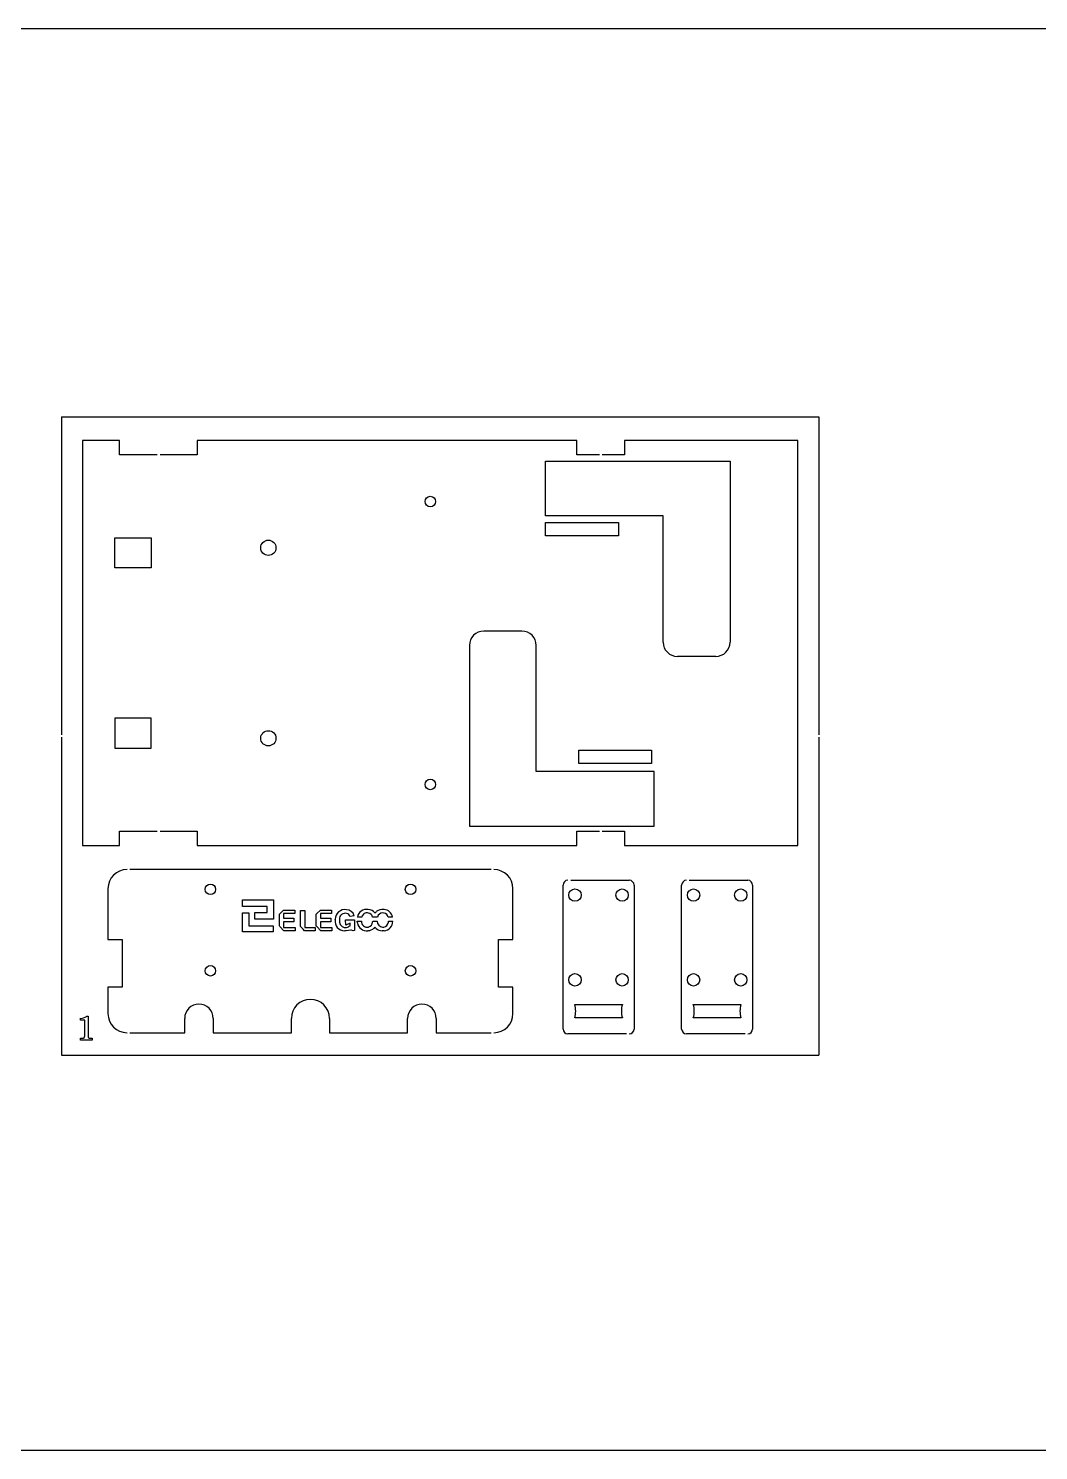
# Model space of a CAD drawing. Extents: x 4372 to 5754, y -1610 to -1311.
# Drawn here: x 4639.1 to 4851.1, y -1609.6 to -1311 of the extents above; entities that cross this region are included whole.
import ezdxf

# ---------------------------------------------------------------- set-up
doc = ezdxf.new("R2010")
doc.units = 0
doc.header["$MEASUREMENT"] = 0
doc.layers.get('0').update_dxf_attribs({"linetype": 'ByLayer'})
doc.layers.add('第四次打样', color=7, linetype='CONTINUOUS')

msp = doc.modelspace()

# ---------------------------------------------------------------- linework, layer by layer
at = {"color": 5}
for p, q in [((4645.99, -1392.55), (4804.99, -1392.55)), ((4645.99, -1392.55), (4645.99, -1459.3)), ((4804.99, -1392.55), (4804.99, -1459.3)), ((4645.99, -1459.8), (4645.99, -1526.55)), ((4804.99, -1459.8), (4804.99, -1526.55)), ((4645.99, -1526.55), (4804.99, -1526.55))]:
    msp.add_line(p, q, dxfattribs=at)
msp.add_lwpolyline([(4372.08, -1311.03), (5754.14, -1311.03), (5754.14, -1609.58), (4372.08, -1609.58)], close=True)
at = {"layer": '第四次打样'}
for p, q in [((4658.22, -1397.55), (4650.43, -1397.55)), ((4650.43, -1397.55), (4650.43, -1400.55)), ((4658.22, -1400.55), (4658.22, -1397.55)), ((4677.28, -1397.55), (4674.52, -1397.55)), ((4674.52, -1397.55), (4674.52, -1400.55)), ((4680.68, -1397.55), (4677.28, -1397.55)), ((4688.68, -1397.55), (4680.68, -1397.55)), ((4721.68, -1397.55), (4688.68, -1397.55)), ((4754.18, -1397.55), (4721.68, -1397.55)), ((4754.18, -1400.55), (4754.18, -1397.55)), ((4800.54, -1397.55), (4764.18, -1397.55)), ((4764.18, -1397.55), (4764.18, -1400.55)), ((4800.54, -1482.55), (4800.54, -1397.55)), ((4650.43, -1400.55), (4650.43, -1479.55)), ((4666.12, -1400.55), (4658.22, -1400.55)), ((4674.52, -1400.55), (4666.72, -1400.55)), ((4758.93, -1400.55), (4754.18, -1400.55)), ((4764.18, -1400.55), (4759.53, -1400.55)), ((4657.23, -1417.98), (4664.83, -1417.98)), ((4657.23, -1424.28), (4657.23, -1417.98)), ((4664.83, -1417.98), (4664.83, -1424.28)), ((4664.83, -1424.28), (4657.23, -1424.28)), ((4664.83, -1455.82), (4657.23, -1455.82)), ((4657.23, -1455.82), (4657.23, -1462.12)), ((4664.83, -1462.12), (4664.83, -1455.82)), ((4657.23, -1462.12), (4664.83, -1462.12)), ((4650.43, -1479.55), (4650.43, -1482.55)), ((4658.22, -1482.55), (4658.22, -1479.55)), ((4658.22, -1479.55), (4666.12, -1479.55)), ((4666.72, -1479.55), (4674.52, -1479.55)), ((4674.52, -1479.55), (4674.52, -1482.55)), ((4754.18, -1482.55), (4754.18, -1479.55)), ((4754.18, -1479.55), (4758.93, -1479.55)), ((4759.53, -1479.55), (4764.18, -1479.55)), ((4764.18, -1479.55), (4764.18, -1482.55)), ((4650.43, -1482.55), (4658.22, -1482.55)), ((4674.52, -1482.55), (4677.28, -1482.55)), ((4677.28, -1482.55), (4680.68, -1482.55)), ((4680.68, -1482.55), (4688.68, -1482.55)), ((4688.68, -1482.55), (4721.68, -1482.55)), ((4721.68, -1482.55), (4754.18, -1482.55)), ((4764.18, -1482.55), (4800.54, -1482.55)), ((4736.17, -1487.61), (4660.37, -1487.61)), ((4655.77, -1491.61), (4655.77, -1502.31)), ((4740.77, -1502.31), (4740.77, -1491.61)), ((4751.29, -1491.86, 1.5), (4751.29, -1490.86, 1.5)), ((4751.29, -1516.36, 1.5), (4751.29, -1491.86, 1.5)), ((4752.89, -1489.86, 1.5), (4765.19, -1489.86, 1.5)), ((4766.19, -1490.86, 1.5), (4766.19, -1491.86, 1.5)), ((4766.19, -1491.86, 1.5), (4766.19, -1516.36, 1.5)), ((4776.18, -1491.86, 1.5), (4776.18, -1490.86, 1.5)), ((4776.18, -1516.36, 1.5), (4776.18, -1491.86, 1.5)), ((4777.78, -1489.86, 1.5), (4790.08, -1489.86, 1.5)), ((4791.08, -1490.86, 1.5), (4791.08, -1491.86, 1.5)), ((4791.08, -1491.86, 1.5), (4791.08, -1516.36, 1.5)), ((4655.77, -1502.31), (4658.77, -1502.31)), ((4658.77, -1502.31), (4658.77, -1512.31)), ((4737.77, -1512.31), (4737.77, -1502.31)), ((4737.77, -1502.31), (4740.77, -1502.31)), ((4658.77, -1512.31), (4655.77, -1512.31)), ((4655.77, -1512.31), (4655.77, -1517.86)), ((4740.77, -1512.31), (4737.77, -1512.31)), ((4740.77, -1517.86), (4740.77, -1512.31)), ((4751.29, -1521.11, 1.5), (4751.29, -1516.36, 1.5)), ((4766.19, -1516.36, 1.5), (4766.19, -1521.11, 1.5)), ((4776.18, -1521.11, 1.5), (4776.18, -1516.36, 1.5)), ((4791.08, -1516.36, 1.5), (4791.08, -1521.11, 1.5)), ((4671.87, -1521.86), (4671.87, -1518.86)), ((4677.87, -1518.86), (4677.87, -1521.86)), ((4694.27, -1521.86), (4694.27, -1518.86)), ((4702.27, -1518.86), (4702.27, -1521.86)), ((4718.67, -1521.86), (4718.67, -1518.86)), ((4724.67, -1518.86), (4724.67, -1521.86)), ((4660.37, -1521.86), (4671.87, -1521.86)), ((4677.87, -1521.86), (4694.27, -1521.86)), ((4702.27, -1521.86), (4718.67, -1521.86)), ((4724.67, -1521.86), (4736.17, -1521.86)), ((4764.59, -1522.11, 1.5), (4752.29, -1522.11, 1.5)), ((4789.48, -1522.11, 1.5), (4777.18, -1522.11, 1.5))]:
    msp.add_line(p, q, dxfattribs=at)
at = {"layer": '第四次打样', "color": 1}
for p, q in [((4747.59, -1413.37), (4747.59, -1401.88)), ((4747.59, -1401.88), (4786.33, -1401.88)), ((4786.33, -1401.88), (4786.33, -1439.87)), ((4772.3, -1413.37), (4747.59, -1413.37)), ((4772.3, -1439.87), (4772.3, -1413.37)), ((4742.66, -1437.54), (4734.64, -1437.54)), ((4731.64, -1440.54), (4731.64, -1478.53)), ((4745.66, -1467.05), (4745.66, -1440.54)), ((4783.33, -1442.87), (4775.3, -1442.87)), ((4770.38, -1467.05), (4745.66, -1467.05)), ((4770.38, -1478.53), (4770.38, -1467.05)), ((4731.64, -1478.53), (4770.38, -1478.53)), ((4650, -1519.26), (4650, -1518.84)), ((4650.88, -1519.26), (4650, -1519.26)), ((4650.88, -1522.51), (4650.88, -1519.26)), ((4651.25, -1518.42), (4651.63, -1518.42)), ((4651.63, -1518.42), (4651.63, -1522.51)), ((4650, -1523.41), (4650, -1522.98)), ((4650, -1522.98), (4650.44, -1522.98)), ((4652.45, -1523.41), (4650, -1523.41)), ((4652.01, -1522.98), (4652.45, -1522.98)), ((4652.45, -1522.98), (4652.45, -1523.41))]:
    msp.add_line(p, q, dxfattribs=at)
at = {"layer": '第四次打样', "color": 3}
for p, q in [((4747.63, -1417.55), (4747.63, -1414.75)), ((4747.63, -1414.75), (4762.93, -1414.75)), ((4762.93, -1414.75), (4762.93, -1417.55)), ((4762.93, -1417.55), (4747.63, -1417.55)), ((4754.58, -1465.35), (4754.58, -1462.55)), ((4754.58, -1462.55), (4769.88, -1462.55)), ((4769.88, -1462.55), (4769.88, -1465.35)), ((4769.88, -1465.35), (4754.58, -1465.35)), ((4753.74, -1515.96, 1.5), (4763.74, -1515.96, 1.5)), ((4778.63, -1515.96, 1.5), (4788.63, -1515.96, 1.5)), ((4763.74, -1518.76, 1.5), (4753.74, -1518.76, 1.5)), ((4788.63, -1518.76, 1.5), (4778.63, -1518.76, 1.5))]:
    msp.add_line(p, q, dxfattribs=at)
at = {"layer": '第四次打样', "color": 2}
for p, q in [((4684.03, -1495.34), (4684.03, -1493.97)), ((4684.03, -1493.97), (4684.55, -1493.97)), ((4684.55, -1495.34), (4684.03, -1495.34)), ((4684.55, -1493.97), (4690.49, -1493.97)), ((4686.29, -1495.33), (4684.55, -1495.34)), ((4689.17, -1495.33), (4686.29, -1495.33)), ((4689.17, -1495.85), (4689.17, -1495.33)), ((4690.49, -1493.97), (4690.49, -1494.63)), ((4690.49, -1494.63), (4690.49, -1495.85)), ((4684.04, -1500.67), (4684.04, -1496.67)), ((4684.04, -1496.67), (4684.56, -1496.67)), ((4684.56, -1496.67), (4685.36, -1496.67)), ((4685.36, -1496.67), (4685.32, -1499.45)), ((4686.58, -1497.06), (4686.58, -1496.64)), ((4686.58, -1496.64), (4687.1, -1496.64)), ((4686.58, -1498.02), (4686.58, -1497.06)), ((4687.1, -1498.02), (4686.58, -1498.02)), ((4687.1, -1496.64), (4689.17, -1496.64)), ((4687.48, -1498.02), (4687.1, -1498.02)), ((4688.59, -1498.02), (4687.48, -1498.02)), ((4690.49, -1498.02), (4688.59, -1498.02)), ((4689.17, -1496.64), (4689.17, -1495.85)), ((4690.49, -1495.85), (4690.49, -1497.03)), ((4690.49, -1497.03), (4690.49, -1498.02)), ((4691.74, -1499.45), (4691.75, -1498.28)), ((4691.75, -1496.97), (4691.81, -1496.91)), ((4691.75, -1497.03), (4691.75, -1496.97)), ((4691.75, -1498.02), (4691.75, -1497.03)), ((4691.75, -1498.28), (4691.75, -1498.02)), ((4691.81, -1496.91), (4691.89, -1496.84)), ((4691.89, -1496.84), (4692.63, -1496.13)), ((4693, -1496.85), (4692.62, -1496.85)), ((4692.62, -1496.85), (4692.62, -1497.83)), ((4692.62, -1497.83), (4693, -1497.83)), ((4693.14, -1498.55), (4692.62, -1498.55)), ((4692.62, -1498.55), (4692.62, -1499.57)), ((4692.63, -1496.13), (4693, -1496.13)), ((4693, -1496.13), (4693.15, -1496.13)), ((4693.14, -1496.85), (4693, -1496.85)), ((4693, -1497.83), (4693.14, -1497.83)), ((4693.85, -1496.85), (4693.14, -1496.85)), ((4693.14, -1497.83), (4693.34, -1497.83)), ((4693.34, -1498.55), (4693.14, -1498.55)), ((4693.15, -1496.13), (4694.96, -1496.13)), ((4693.34, -1497.83), (4694.12, -1497.83)), ((4694.78, -1498.55), (4693.34, -1498.55)), ((4694.96, -1496.85), (4693.85, -1496.85)), ((4694.12, -1497.83), (4694.78, -1497.83)), ((4694.78, -1497.83), (4694.78, -1498.1)), ((4694.78, -1498.1), (4694.78, -1498.55)), ((4694.96, -1496.13), (4694.96, -1496.58)), ((4694.96, -1496.58), (4694.96, -1496.85)), ((4696.21, -1496.58), (4696.21, -1496.17)), ((4696.21, -1496.17), (4696.73, -1496.17)), ((4696.21, -1497.22), (4696.21, -1496.58)), ((4696.21, -1498.04), (4696.21, -1497.22)), ((4696.21, -1498.1), (4696.21, -1498.04)), ((4696.21, -1498.14), (4696.21, -1498.1)), ((4696.21, -1498.76), (4696.21, -1498.14)), ((4696.73, -1496.17), (4697.08, -1496.17)), ((4697.08, -1496.17), (4697.07, -1499.76)), ((4699.49, -1499.46), (4699.5, -1498.29)), ((4699.5, -1496.97), (4699.56, -1496.91)), ((4699.5, -1497.04), (4699.5, -1496.97)), ((4699.5, -1498.03), (4699.5, -1497.04)), ((4699.5, -1498.29), (4699.5, -1498.03)), ((4699.56, -1496.91), (4699.64, -1496.84)), ((4699.64, -1496.84), (4700.38, -1496.13)), ((4700.75, -1496.85), (4700.37, -1496.85)), ((4700.37, -1496.85), (4700.37, -1497.83)), ((4700.37, -1497.83), (4700.75, -1497.83)), ((4700.89, -1498.55), (4700.37, -1498.55)), ((4700.37, -1498.55), (4700.37, -1499.57)), ((4700.38, -1496.13), (4700.75, -1496.13)), ((4700.75, -1496.13), (4700.9, -1496.13)), ((4700.89, -1496.85), (4700.75, -1496.85)), ((4700.75, -1497.83), (4700.89, -1497.83)), ((4701.6, -1496.85), (4700.89, -1496.85)), ((4700.89, -1497.83), (4701.09, -1497.83)), ((4701.09, -1498.55), (4700.89, -1498.55)), ((4700.9, -1496.13), (4702.71, -1496.13)), ((4701.09, -1497.83), (4701.87, -1497.83)), ((4702.53, -1498.55), (4701.09, -1498.55)), ((4702.71, -1496.85), (4701.6, -1496.85)), ((4701.87, -1497.83), (4702.53, -1497.83)), ((4702.53, -1497.83), (4702.53, -1498.11)), ((4702.53, -1498.11), (4702.53, -1498.55)), ((4702.71, -1496.13), (4702.71, -1496.58)), ((4702.71, -1496.58), (4702.71, -1496.85)), ((4703.45, -1498.12), (4703.46, -1498.01)), ((4704.35, -1498.02), (4704.34, -1498.12)), ((4705.71, -1499.28), (4705.61, -1498.13)), ((4705.61, -1498.13), (4706.13, -1498.13)), ((4706.13, -1498.13), (4707.49, -1498.13)), ((4706.57, -1497.48), (4706.56, -1497.45)), ((4707.05, -1497.38), (4706.57, -1497.48)), ((4707.41, -1497.31), (4707.05, -1497.38)), ((4707.43, -1497.31), (4707.41, -1497.31)), ((4707.49, -1498.38), (4707.48, -1500.38)), ((4707.49, -1498.13), (4707.49, -1498.38)), ((4708.12, -1498.81), (4708.08, -1498.46)), ((4708.08, -1498.46), (4708.6, -1498.46)), ((4708.24, -1497.58), (4708.12, -1497.58)), ((4708.64, -1497.58), (4708.24, -1497.58)), ((4708.6, -1498.46), (4708.97, -1498.46)), ((4709.05, -1497.58), (4708.64, -1497.58)), ((4711.81, -1497.58), (4711.29, -1497.58)), ((4711.32, -1498.68), (4711.35, -1498.46)), ((4711.35, -1498.46), (4711.87, -1498.46)), ((4711.81, -1496.72), (4712.08, -1496.45)), ((4712.08, -1497.58), (4711.81, -1497.58)), ((4711.87, -1498.46), (4712.27, -1498.46)), ((4712.34, -1497.58), (4712.08, -1497.58)), ((4712.51, -1497.19), (4712.34, -1497.58)), ((4714.71, -1497.58), (4714.58, -1497.58)), ((4714.62, -1498.68), (4714.65, -1498.46)), ((4714.65, -1498.46), (4715.18, -1498.46)), ((4715.1, -1497.58), (4714.71, -1497.58)), ((4715.5, -1497.58), (4715.1, -1497.58)), ((4715.18, -1498.46), (4715.54, -1498.46)), ((4684.56, -1500.67), (4684.04, -1500.67)), ((4686.3, -1500.67), (4684.56, -1500.67)), ((4685.32, -1499.45), (4685.84, -1499.45)), ((4685.84, -1499.45), (4686.3, -1499.45)), ((4686.3, -1499.45), (4687.46, -1499.45)), ((4690.47, -1500.67), (4686.3, -1500.67)), ((4687.46, -1499.45), (4690.47, -1499.45)), ((4690.47, -1499.45), (4690.47, -1499.57)), ((4690.47, -1499.57), (4690.47, -1500.67)), ((4691.86, -1499.57), (4691.74, -1499.45)), ((4691.87, -1499.58), (4691.86, -1499.57)), ((4692.69, -1500.45), (4691.87, -1499.58)), ((4692.62, -1499.57), (4692.62, -1499.65)), ((4692.62, -1499.65), (4692.62, -1499.76)), ((4692.62, -1499.76), (4692.98, -1499.76)), ((4692.98, -1500.45), (4692.69, -1500.45)), ((4692.98, -1499.76), (4693.14, -1499.76)), ((4693.21, -1500.45), (4692.98, -1500.45)), ((4693.14, -1499.76), (4693.51, -1499.76)), ((4694.17, -1500.45), (4693.21, -1500.45)), ((4693.51, -1499.76), (4694.12, -1499.76)), ((4694.12, -1499.76), (4695.03, -1499.76)), ((4695.03, -1500.45), (4694.17, -1500.45)), ((4695.03, -1499.76), (4695.03, -1499.85)), ((4695.03, -1499.85), (4695.03, -1500.45)), ((4696.2, -1499.53), (4696.21, -1498.76)), ((4696.49, -1499.85), (4696.2, -1499.53)), ((4696.73, -1500.11), (4696.49, -1499.85)), ((4697.04, -1500.45), (4696.73, -1500.11)), ((4697.56, -1500.45), (4697.04, -1500.45)), ((4697.07, -1499.76), (4697.5, -1499.76)), ((4697.5, -1499.76), (4697.59, -1499.76)), ((4698.13, -1500.45), (4697.56, -1500.45)), ((4697.59, -1499.76), (4698.18, -1499.76)), ((4699.24, -1500.45), (4698.13, -1500.45)), ((4698.18, -1499.76), (4699.24, -1499.76)), ((4699.24, -1499.76), (4699.24, -1499.85)), ((4699.24, -1499.85), (4699.24, -1500.45)), ((4699.61, -1499.57), (4699.49, -1499.46)), ((4699.62, -1499.58), (4699.61, -1499.57)), ((4700.44, -1500.45), (4699.62, -1499.58)), ((4700.37, -1499.57), (4700.37, -1499.66)), ((4700.37, -1499.66), (4700.37, -1499.76)), ((4700.37, -1499.76), (4700.72, -1499.76)), ((4700.72, -1500.45), (4700.44, -1500.45)), ((4700.72, -1499.76), (4700.89, -1499.76)), ((4700.96, -1500.45), (4700.72, -1500.45)), ((4700.89, -1499.76), (4701.26, -1499.76)), ((4701.91, -1500.45), (4700.96, -1500.45)), ((4701.26, -1499.76), (4701.87, -1499.76)), ((4701.87, -1499.76), (4702.78, -1499.76)), ((4702.78, -1500.45), (4701.91, -1500.45)), ((4702.78, -1499.76), (4702.78, -1499.85)), ((4702.78, -1499.85), (4702.78, -1500.45)), ((4705.38, -1499.77), (4705.82, -1499.75)), ((4705.76, -1500.44), (4705.46, -1500.45)), ((4705.95, -1499.16), (4705.71, -1499.28)), ((4706.72, -1500.31), (4705.76, -1500.44)), ((4706.21, -1499.04), (4705.95, -1499.16)), ((4706.6, -1498.85), (4706.21, -1499.04)), ((4706.61, -1499.1), (4706.6, -1498.85)), ((4706.61, -1499.11), (4706.61, -1499.1)), ((4706.61, -1499.41), (4706.61, -1499.11)), ((4706.86, -1500.35), (4706.72, -1500.31)), ((4706.9, -1500.36), (4706.86, -1500.35)), ((4707.24, -1500.45), (4706.9, -1500.36)), ((4707.48, -1500.39), (4707.24, -1500.45)), ((4707.48, -1500.38), (4707.48, -1500.39)), ((4710.41, -1500.44), (4710.33, -1500.44)), ((4710.44, -1499.68), (4710.54, -1499.66)), ((4711.81, -1499.7), (4711.6, -1499.95)), ((4712.07, -1499.99), (4711.81, -1499.7)), ((4713.74, -1500.44), (4713.32, -1500.45)), ((4713.39, -1499.72), (4713.7, -1499.69))]:
    msp.add_line(p, q, dxfattribs=at)
at = {"layer": '第四次打样', "color": 6}
for centre, radius in [((4723.43, -1410.35), 1.1), ((4689.43, -1420.05), 1.6), ((4689.43, -1460.05), 1.6), ((4723.43, -1469.75), 1.1), ((4677.27, -1491.76), 1.1), ((4719.27, -1491.76), 1.1), ((4753.79, -1492.96, 1.5), 1.3), ((4763.69, -1492.96, 1.5), 1.3), ((4778.68, -1492.96, 1.5), 1.3), ((4788.58, -1492.96, 1.5), 1.3), ((4677.27, -1508.86), 1.1), ((4719.27, -1508.86), 1.1), ((4753.79, -1510.76, 1.5), 1.3), ((4763.69, -1510.76, 1.5), 1.3), ((4778.68, -1510.76, 1.5), 1.3), ((4788.58, -1510.76, 1.5), 1.3)]:
    msp.add_circle(centre, radius, dxfattribs=at)
at = {"layer": '第四次打样', "color": 1}
for centre, radius, start, end in [((4734.64, -1440.54), 3, 90, 180), ((4742.66, -1440.54), 3, 0, 90), ((4775.3, -1439.87), 3, 180, 270), ((4783.33, -1439.87), 3, 270, 360), ((4649.7, -1515.9), 2.96, 275.7454, 301.4982), ((4650.31, -1522.59), 0.573, 327.0177, 8.0496), ((4652.37, -1522.61), 0.746, 172.7819, 204.6836), ((4650.5, -1522.43), 0.56, 263.5, 301.3335), ((4651.94, -1522.48), 0.509, 239.6554, 277.7759)]:
    msp.add_arc(centre, radius, start, end, dxfattribs=at)
at = {"layer": '第四次打样'}
for centre, radius, start, end in [((4659.77, -1491.61), 4, 90, 180), ((4736.77, -1491.61), 4, 0, 90), ((4752.29, -1490.86, 1.5), 1, 90, 180), ((4765.19, -1490.86, 1.5), 1, 0, 90), ((4777.18, -1490.86, 1.5), 1, 90, 180), ((4790.08, -1490.86, 1.5), 1, 0, 90), ((4674.87, -1518.86), 3, 0, 180), ((4698.27, -1518.86), 4, 0, 180), ((4721.67, -1518.86), 3, 0, 180), ((4659.77, -1517.86), 4, 180, 270), ((4736.77, -1517.86), 4, 270, 360), ((4752.29, -1521.11, 1.5), 1, 180, 270), ((4765.19, -1521.11, 1.5), 1, 270, 0), ((4777.18, -1521.11, 1.5), 1, 180, 270), ((4790.08, -1521.11, 1.5), 1, 270, 0)]:
    msp.add_arc(centre, radius, start, end, dxfattribs=at)
at = {"layer": '第四次打样', "color": 2}
for centre, radius, start, end in [((4705.43, -1498.44), 2.01, 170.8667, 270.7787), ((4705.5, -1498.07), 2.05, 81.2093, 178.3148), ((4705.72, -1498.41), 1.4, 168.4503, 255.8908), ((4705.56, -1497.99), 1.21, 75.4501, 181.4139), ((4705.87, -1497.64), 1.59, 12.212, 92.1429), ((4705.69, -1497.7), 0.901, 16.275, 78.8923), ((4710.06, -1497.93), 1.97, 79.6038, 169.7278), ((4710.18, -1498.5), 1.21, 178.3249, 282.1686), ((4710.15, -1497.82), 1.13, 74.8989, 167.2938), ((4710.27, -1497.96), 1.98, 38.8493, 85.8153), ((4710.24, -1497.79), 1.08, 11.5706, 79.0823), ((4710.13, -1498.53), 1.2, 289.9972, 352.8128), ((4713.44, -1498.16), 2.19, 82.4698, 128.5517), ((4713.49, -1498.51), 1.21, 177.8592, 265.5627), ((4713.43, -1497.83), 1.12, 75.8332, 145.0723), ((4713.53, -1497.8), 1.07, 12.0154, 80.4568), ((4713.44, -1498.53), 1.19, 282.6897, 352.9692), ((4713.61, -1497.91), 1.92, 10.1485, 86.5222), ((4713.58, -1498.49), 1.96, 274.5018, 0.7557), ((4705.44, -1497.81), 1.98, 281.0373, 306.1339), ((4710.06, -1498.5), 1.96, 189.0651, 277.9845), ((4710.25, -1498.35), 2.09, 274.4775, 310.1749), ((4713.41, -1498.26), 2.19, 232.1533, 267.516)]:
    msp.add_arc(centre, radius, start, end, dxfattribs=at)
at = {"layer": '第四次打样', "color": 3}
for centre, radius, start, end in [((4748.94, -1517.36, 1.5), 5, 343.7398, 16.2602), ((4768.54, -1517.36, 1.5), 5, 163.7398, 196.2602), ((4773.83, -1517.36, 1.5), 5, 343.7398, 16.2602), ((4793.46, -1517.35, 1.5), 5.04, 163.9175, 196.2025)]:
    msp.add_arc(centre, radius, start, end, dxfattribs=at)

doc.saveas('drawing.dxf')
